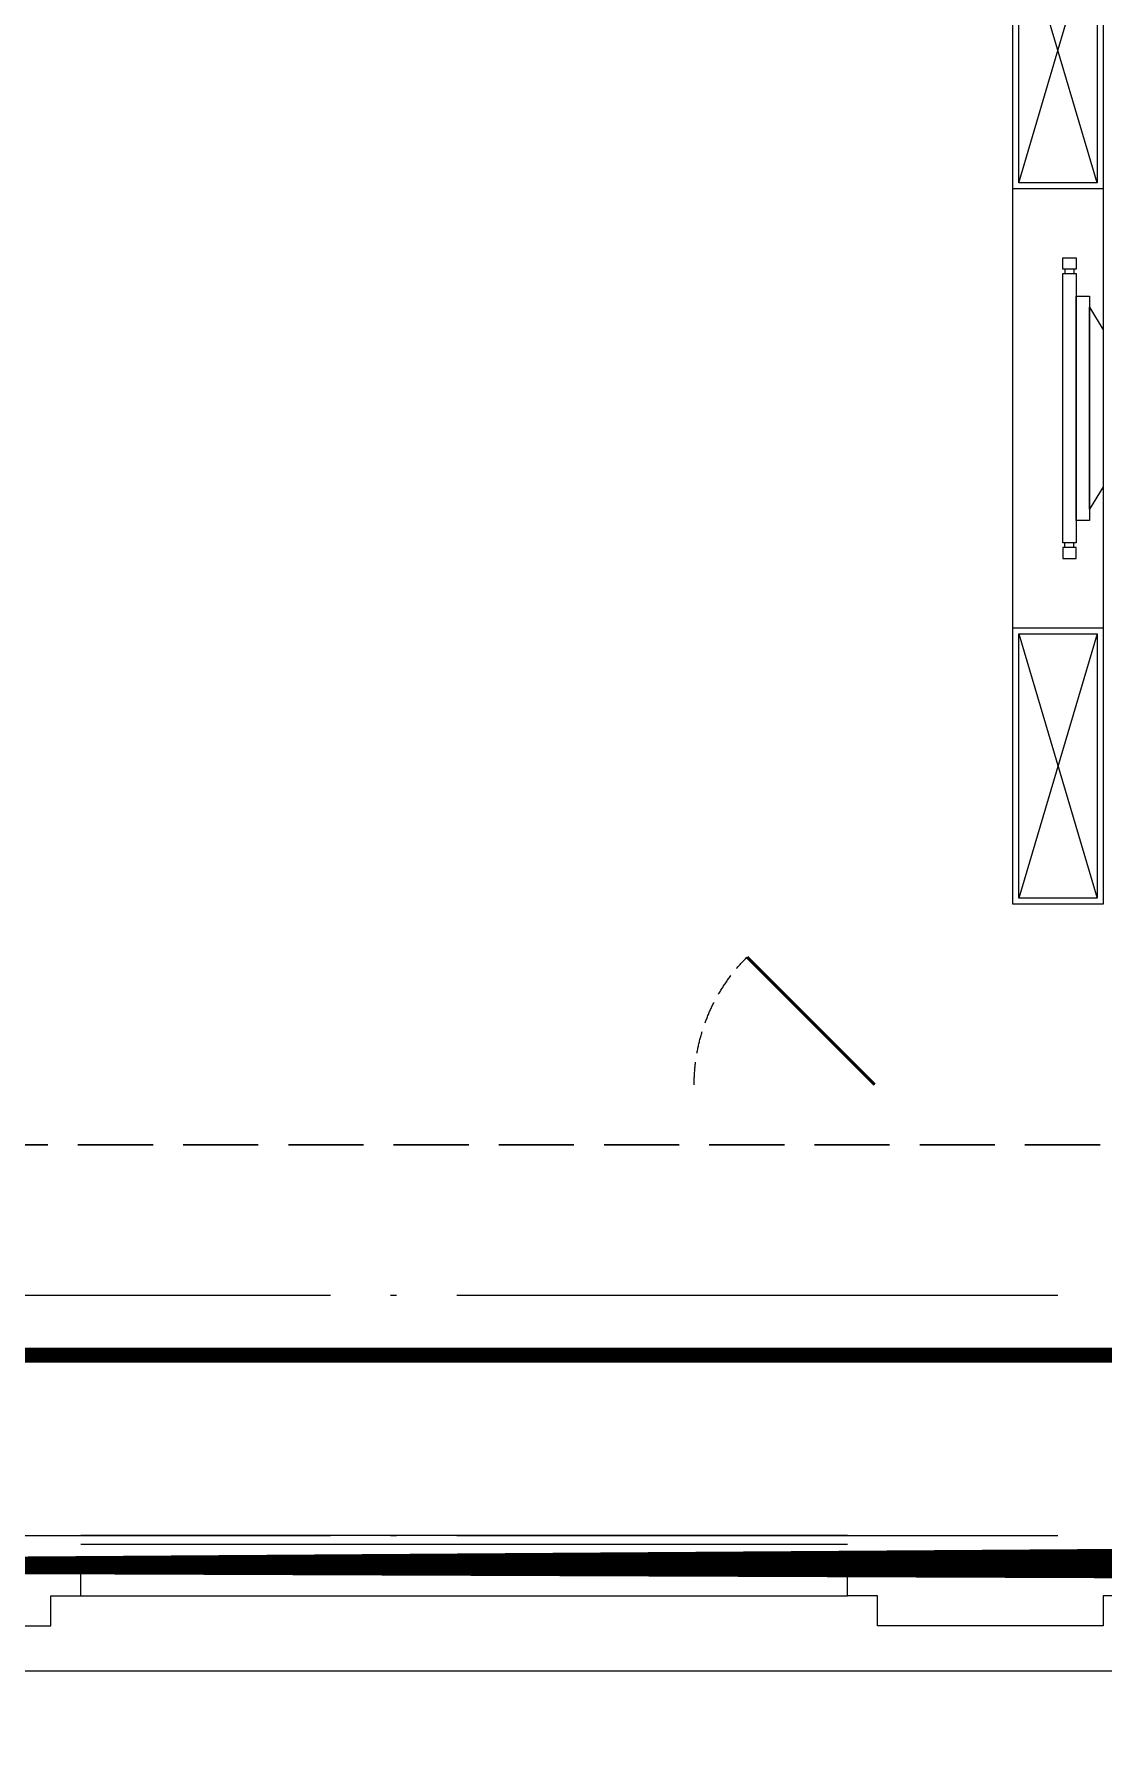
# Model space of a CAD drawing. Extents: x 23000734 to 24262965, y -11528137 to -9789882.
# Drawn here: x 24235869 to 24239425, y -10053490 to -10047845 of the extents above; entities that cross this region are included whole.
import ezdxf

# ---------------------------------------------------------------- set-up
doc = ezdxf.new("R2010")
doc.units = 0
doc.header["$LTSCALE"] = 1000
for name, pattern in [('DASH', [0.35, 0.25, -0.1]), ('DASHDOTX2', [50.8, 25.4, -12.7, 0, -12.7]), ('DOTE', [2.4200000000000004, 2, -0.2, 0.02, -0.2])]:
    doc.linetypes.add(name, pattern=pattern)
for name, color, linetype in [('0-0全面积', 3, 'Continuous'), ('0-0半面积', 10, 'Continuous'), ('0-开启示意', 154, 'Continuous'), ('0-栏杆', 141, 'Continuous'), ('0-看线', 173, 'Continuous'), ('0-线脚', 6, 'Continuous'), ('_0', 7, 'Continuous'), ('A-SURFACE', 6, 'Continuous'), ('A-活动家具', 8, 'Continuous'), ('B-家具', 167, 'DASHDOTX2'), ('DOTE', 249, 'DOTE')]:
    doc.layers.add(name, color=color, linetype=linetype)

# ---------------------------------------------------------------- blocks, each defined once
blk = doc.blocks.new('客厅电视')
at = {"layer": 'B-家具'}
for p, q in [((23188.14249592018, 22787.39093441097), (23488.14249592018, 22787.39093441097)), ((23353.81299485546, 22520.07750156242), (23353.81299485546, 22557.39093439747)), ((23353.81299485546, 22557.39093439747), (23398.58911425713, 22557.39093439747)), ((23398.58911425713, 22557.39093439747), (23398.58911425713, 22520.07750156242)), ((23398.58911425713, 22520.07750156242), (23353.81299485546, 22520.07750156242)), ((23398.58911425713, 22505.15212842869), (23353.81299485546, 22505.15212842869)), ((23353.81299485546, 22505.15212842869), (23353.81299485546, 21609.62974039558)), ((23361.27568142232, 22520.07750156242), (23361.27568142232, 22505.15212842869)), ((23391.12642769027, 22520.07750156242), (23391.12642769027, 22505.15212842869)), ((23398.58911425713, 21609.62974039558), (23398.58911425713, 22505.15212842869)), ((23443.36523365881, 22430.52526275907), (23398.58911425713, 22430.52526275907)), ((23398.58911425713, 22430.52526275907), (23398.58911425713, 21684.2566060652)), ((23443.36523365881, 21684.2566060652), (23443.36523365881, 22430.52526275907)), ((23488.14135306049, 22318.58496425534), (23443.36523365881, 22393.21182992449)), ((23443.36523365881, 22393.21182992449), (23443.36523365881, 21721.57003889978)), ((23488.14135306049, 21796.1969045694), (23488.14135306049, 22318.58496425534)), ((23443.36523365881, 21721.57003889978), (23488.14135306049, 21796.1969045694)), ((23398.58911425713, 21684.2566060652), (23443.36523365881, 21684.2566060652)), ((23353.81299485546, 21609.62974039558), (23398.58911425713, 21609.62974039558)), ((23398.58911425713, 21594.70436726185), (23353.81299485546, 21594.70436726185)), ((23353.81299485546, 21594.70436726185), (23353.81299485546, 21557.39093442727)), ((23361.27568142232, 21594.70436726185), (23361.27568142232, 21609.62974039558)), ((23391.12642769027, 21594.70436726185), (23391.12642769027, 21609.62974039558)), ((23398.58911425713, 21557.39093442727), (23398.58911425713, 21594.70436726185)), ((23353.81299485546, 21557.39093442727), (23398.58911425713, 21557.39093442727)), ((23488.14249592018, 21327.39093441097), (23188.14249592018, 21327.39093441097))]:
    blk.add_line(p, q, dxfattribs=at)
for points in [[(23488.14249592018, 23707.39093441097), (23188.14249592018, 23707.39093441097), (23188.14249592018, 20407.39093441097), (23488.14249591646, 20407.39093690459), (23488.14249591646, 23707.39093441097)], [(23468.14249591646, 22807.39093441097), (23208.14249592018, 23687.39093441097)], [(23208.14249592018, 22807.39093441097), (23468.14249591646, 23687.39093441097)], [(23468.14249591646, 21307.39093441097), (23208.14249592018, 21307.39093441097), (23208.14249592018, 20427.39093457721), (23468.14249591646, 20427.39093673835), (23468.14249591646, 21307.39093441097), (23208.14249592018, 20427.39093441097)], [(23208.14249592018, 21307.39093441097), (23468.14249591646, 20427.39093441097)]]:
    blk.add_lwpolyline(points, dxfattribs=at)
blk.add_lwpolyline([(23468.14249591646, 22807.39093441097), (23468.14249591646, 23687.39093441097), (23208.14249592018, 23687.39093441097), (23208.14249592018, 22807.39093441097)], close=True, dxfattribs=at)
blk = doc.blocks.new('A$C5E80688F')
at = {"layer": 'A-活动家具', "extrusion": (0, 0, -1), "xscale": -1, "zscale": -1, "rotation": 180}
blk.add_blockref('客厅电视', (-27115.14249591529, 19667.39093441144), dxfattribs=at)
blk = doc.blocks.new('A$C1C455A10')
at = {"layer": '0-看线'}
blk.add_lwpolyline([(9277, -7957.5), (6727, -7957.5)], dxfattribs=at)
at = {"layer": '0-线脚'}
for points in [[(5777, -7857.5), (5777, -7957.5), (5877, -7957.5), (5877, -8057.5), (6627, -8057.5), (6627, -7957.5), (6727, -7957.5), (6727, -7857.5)], [(10277, -7857.5), (10277, -8057.5), (9377, -8057.5), (9377, -7957.5), (9277, -7957.5), (9277, -7857.5)]]:
    blk.add_lwpolyline(points, dxfattribs=at)
blk = doc.blocks.new('KC')
at = {"layer": '0-开启示意', "linetype": 'DASH', "ltscale": 0.3, "const_width": 10}
blk.add_lwpolyline([(245355.2100543217, 107837.9834782778), (244930.9459856096, 107413.7194095703)], dxfattribs=at)
at = {"layer": '0-开启示意', "linetype": 'DASH', "ltscale": 0.3}
blk.add_lwpolyline([(245355.21005432, 107837.9834782821), (244930.9459856096, 107413.7194095703)], dxfattribs=at)
blk.add_arc((245355.2100543217, 107837.9834782821), 600, 179.9999999999959, 224.9999999996552, dxfattribs=at)
blk = doc.blocks.new('A$C35AB33C4')
at = {"layer": '0-开启示意', "rotation": 180}
blk.add_blockref('KC', (252696.7100543194, 102927.9834782816), dxfattribs=at)

msp = doc.modelspace()

# ---------------------------------------------------------------- linework, layer by layer
msp.add_lwpolyline([(24234184.72500861, -10052379.56526237), (24234874.72501375, -10052379.56526251), (24234874.72503048, -10053289.5652816), (24241874.72500861, -10053289.5652816), (24241874.72500861, -10053489.56526094), (24243954.72500197, -10053489.56526094), (24243954.72501259, -10053289.56525938), (24251454.7251043, -10053289.56528236), (24251454.72503119, -10052379.56526268), (24252144.72500861, -10052379.565263)])
at = {"layer": '0-0全面积', "linetype": 'DASH', "lineweight": 30, "const_width": 50}
msp.add_lwpolyline([(24235314.72500871, -10052239.56526106), (24235314.72500871, -10052239.56526106), (24235314.72500795, -10052239.56526025), (24251014.72503738, -10052239.56526025), (24251014.72503926, -10052239.56526733), (24255314.72500769, -10052239.56526861), (24255314.72497135, -10041339.56524856), (24244514.72500709, -10041339.56525561), (24244514.72500251, -10039239.56525489), (24239314.72500733, -10039239.56525294), (24239314.72500733, -10041339.56526769), (24231914.72497672, -10041339.56525653), (24231914.72614301, -10045239.56527778), (24230214.72500962, -10045239.56527778), (24230214.72500962, -10041339.56526094), (24220814.72500861, -10041339.56526094), (24220814.72500861, -10039239.56526094), (24215614.72500861, -10039239.56526094), (24215614.72500861, -10041339.56526094), (24208214.72500861, -10041339.56526094), (24208214.72500861, -10045239.56526094), (24206814.72500861, -10045239.56526094)], dxfattribs=at)
at = {"layer": '0-0半面积', "linetype": 'DASH', "const_width": 50}
msp.add_lwpolyline([(24251304.72500815, -10052239.56527149), (24251304.72493501, -10052939.5652578), (24243524.72500813, -10052939.5652578), (24243524.72501165, -10052629.56527841), (24242304.72503917, -10052629.56527841), (24242304.72503918, -10052939.56526518), (24235024.72509126, -10052939.56728228), (24235024.72500812, -10052239.56527148), (24235314.72500813, -10052239.56527149), (24235314.72500813, -10052239.56527149), (24251014.72500813, -10052239.56527149), (24251014.72500813, -10052239.56527149), (24251304.72500815, -10052239.566832)], dxfattribs=at)
at = {"layer": '0-栏杆'}
for points in [[(24238574.72500861, -10052869.56526094), (24236024.72500861, -10052869.56526094)], [(24238574.72500861, -10052909.56526094), (24236024.72500861, -10052909.56526094)]]:
    msp.add_lwpolyline(points, dxfattribs=at)
at = {"layer": '_0'}
for points in [[(24238574.72500861, -10052839.56526094), (24236024.72500861, -10052839.56526094)], [(24238574.72500861, -10052939.56526094), (24236024.72500861, -10052939.56526094)]]:
    msp.add_lwpolyline(points, dxfattribs=at)
at = {"layer": 'A-SURFACE', "linetype": 'DASH', "lineweight": 30}
msp.add_lwpolyline([(24235314.72500871, -10052239.56526107), (24235314.72500871, -10052239.56526107), (24235314.72500795, -10051539.56526026), (24251014.72503738, -10051539.56526026), (24251014.72503926, -10052239.56526733), (24255314.72500769, -10052239.56526862), (24255314.72497135, -10041339.56524857), (24244514.72500709, -10041339.56525561), (24244514.72500251, -10039239.5652549), (24239314.72500733, -10039239.56525294), (24239314.72500733, -10041339.5652677), (24231914.72497672, -10041339.56525654), (24231914.72614301, -10045239.56527778), (24230214.72500962, -10045239.56527778), (24230214.72500962, -10041339.56526094), (24220814.72500861, -10041339.56526094), (24220814.72500861, -10039239.56526094), (24215614.72500861, -10039239.56526094), (24215614.72500861, -10041339.56526094), (24208214.72500861, -10041339.56526094), (24208214.72500861, -10045239.56526094), (24206814.72500861, -10045239.56526094)], dxfattribs=at)
at = {"layer": 'DOTE'}
for p, q in [((24181614.72500861, -10052039.56526094), (24257114.72500861, -10052039.56526094)), ((24181614.72500861, -10052839.56526094), (24257114.72500861, -10052839.56526094))]:
    msp.add_line(p, q, dxfattribs=at)

# ---------------------------------------------------------------- block references
at = {"xscale": -1}
for name, p in [('A$C1C455A10', (24245301.72500861, -10045082.06526094)), ('A$C35AB33C4', (24246006.22500861, -10046429.56526094)), ('A$C5E80688F', (24243051.72500861, -10046699.56526094))]:
    msp.add_blockref(name, p, dxfattribs=at)

doc.saveas('drawing.dxf')
